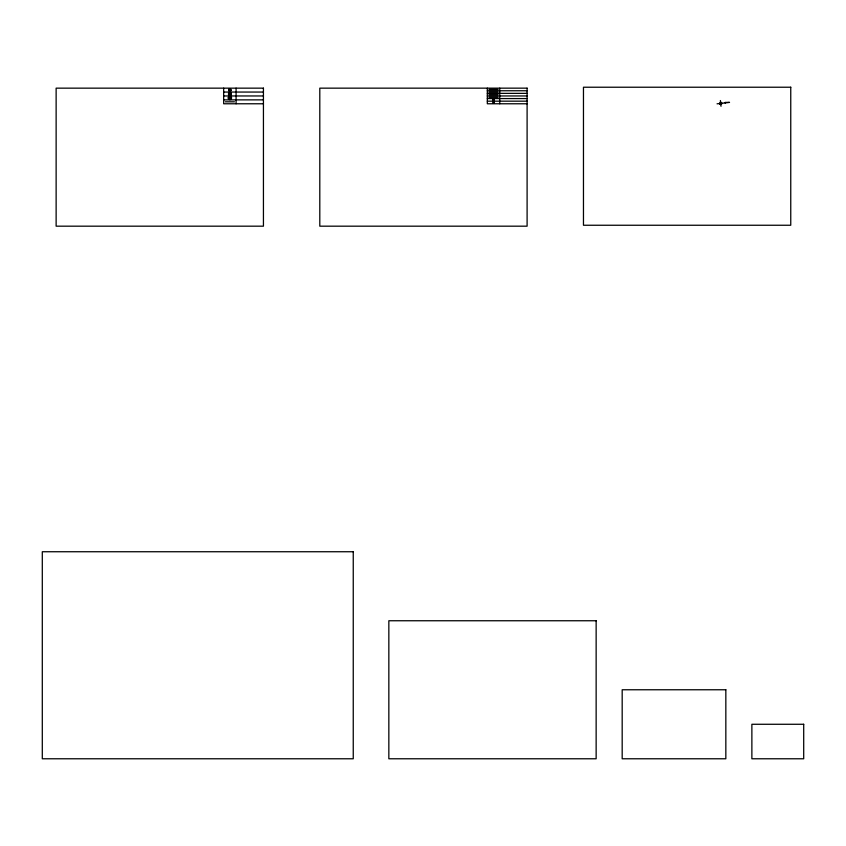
<?xml version="1.0" encoding="UTF-8"?>
<svg xmlns="http://www.w3.org/2000/svg" width="846" height="846" viewBox="0 0 846 846"><rect width="100%" height="100%" fill="white"/><g stroke="black" fill="none" stroke-linecap="round" stroke-linejoin="round"><path stroke-width="1.27" d="M717.059 103.815L729.538 102.387L725.149 102.408L725.276 103.191M488.988 89.454L498.093 89.454M228.653 90.099L231.095 90.099A1.227 1.227 0 0 0 229.266 89.042A1.227 1.227 0 0 0 229.266 91.157A1.227 1.227 0 0 0 231.095 90.099M487.328 90.755L527.1 90.755M223.661 92.055L263.434 92.055M488.988 92.055L498.093 92.055M487.328 93.356L527.1 93.356M228.653 94.012L231.095 94.012A1.227 1.227 0 0 0 229.266 92.954A1.227 1.227 0 0 0 229.266 95.069A1.227 1.227 0 0 0 231.095 94.012M488.988 94.657L498.093 94.657M223.661 95.958L263.434 95.958M487.328 95.958L527.1 95.958M488.988 97.269L498.093 97.269M228.653 97.914L231.095 97.914A1.227 1.227 0 0 0 229.266 96.856A1.227 1.227 0 0 0 229.266 98.971A1.227 1.227 0 0 0 231.095 97.914M487.328 98.57L527.1 98.57M223.661 99.87L263.434 99.87M487.328 101.171L527.1 101.171M225.322 101.816L234.437 101.816M263.434 103.772L223.661 103.772L223.661 88.153M527.1 103.772L487.328 103.772L487.328 88.153M720.401 100.526L721.014 106.289M499.753 88.153L499.753 103.772M236.087 88.153L236.087 103.772M790.756 87.223L583.465 87.223L583.465 225.248L790.756 225.248L790.756 87.223M263.434 88.153L56.132 88.153L56.132 226.178L263.434 226.178L263.434 88.153M527.1 88.153L319.799 88.153L319.799 226.178L527.1 226.178L527.1 88.153M494.318 99.088L492.763 99.088L492.763 100.653L494.318 100.653L494.318 99.088M494.318 101.689L492.763 101.689L492.763 103.254L494.318 103.254L494.318 101.689M353.247 551.74L42.3 551.74L42.3 758.777L353.247 758.777L353.247 551.74M596.144 620.753L388.843 620.753L388.843 758.777L596.144 758.777L596.144 620.753M725.836 689.765L622.18 689.765L622.18 758.777L725.836 758.777L725.836 689.765M803.7 724.271L751.872 724.271L751.872 758.777L803.7 758.777L803.7 724.271M720.062 104.322A1.121 1.121 0 0 0 721.818 103.508A1.121 1.121 0 0 0 720.242 102.387A1.121 1.121 0 0 0 720.062 104.322M229.033 99.384A1.692 1.692 0 0 0 231.571 97.914A1.692 1.692 0 0 0 229.033 96.444A1.692 1.692 0 0 0 229.033 99.384M229.16 99.151A1.428 1.428 0 0 0 231.307 97.914A1.428 1.428 0 0 0 229.16 96.677A1.428 1.428 0 0 0 229.16 99.151M229.16 95.249A1.428 1.428 0 0 0 231.307 94.012A1.428 1.428 0 0 0 229.16 92.764A1.428 1.428 0 0 0 229.16 95.249"/></g></svg>
